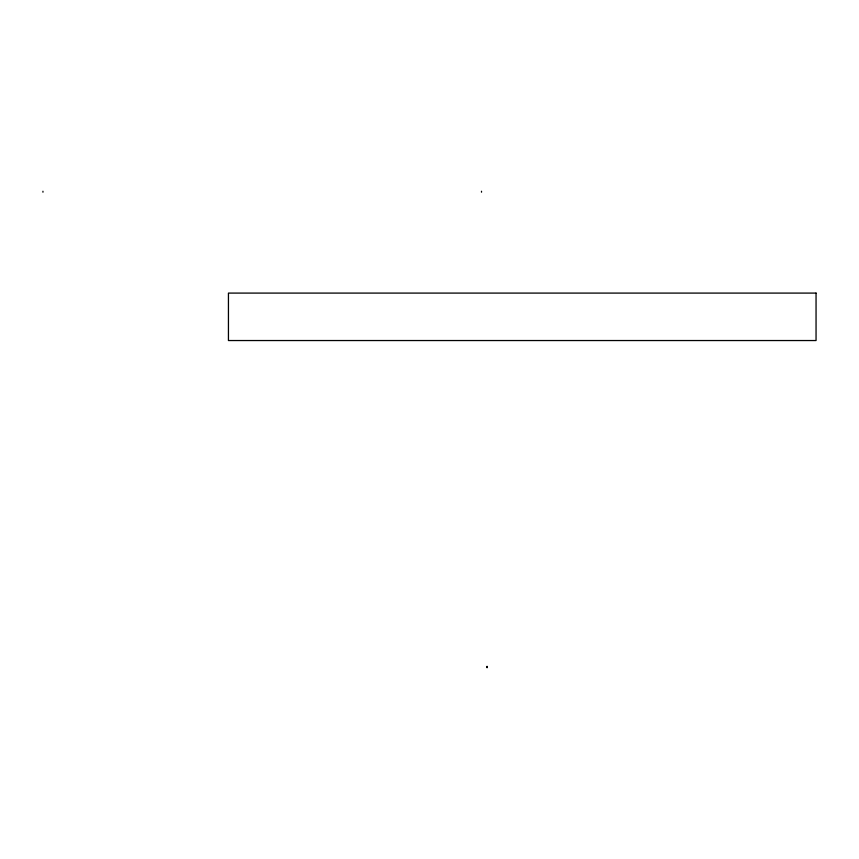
<?xml version="1.0" encoding="UTF-8"?>
<svg xmlns="http://www.w3.org/2000/svg" width="859" height="859" viewBox="0 0 859 859"><rect width="100%" height="100%" fill="white"/><g stroke="black" fill="none" stroke-linecap="round" stroke-linejoin="round"><path stroke-width="1.29" d="M481.512 191.246L481.512 192.191M42.95 191.246L42.95 192.191M487.171 667.035L487.074 667.754L487.074 666.316L487.171 667.035M816.05 293.091L228.44 293.091L228.44 340.54L816.05 340.54L816.05 293.091"/></g></svg>
